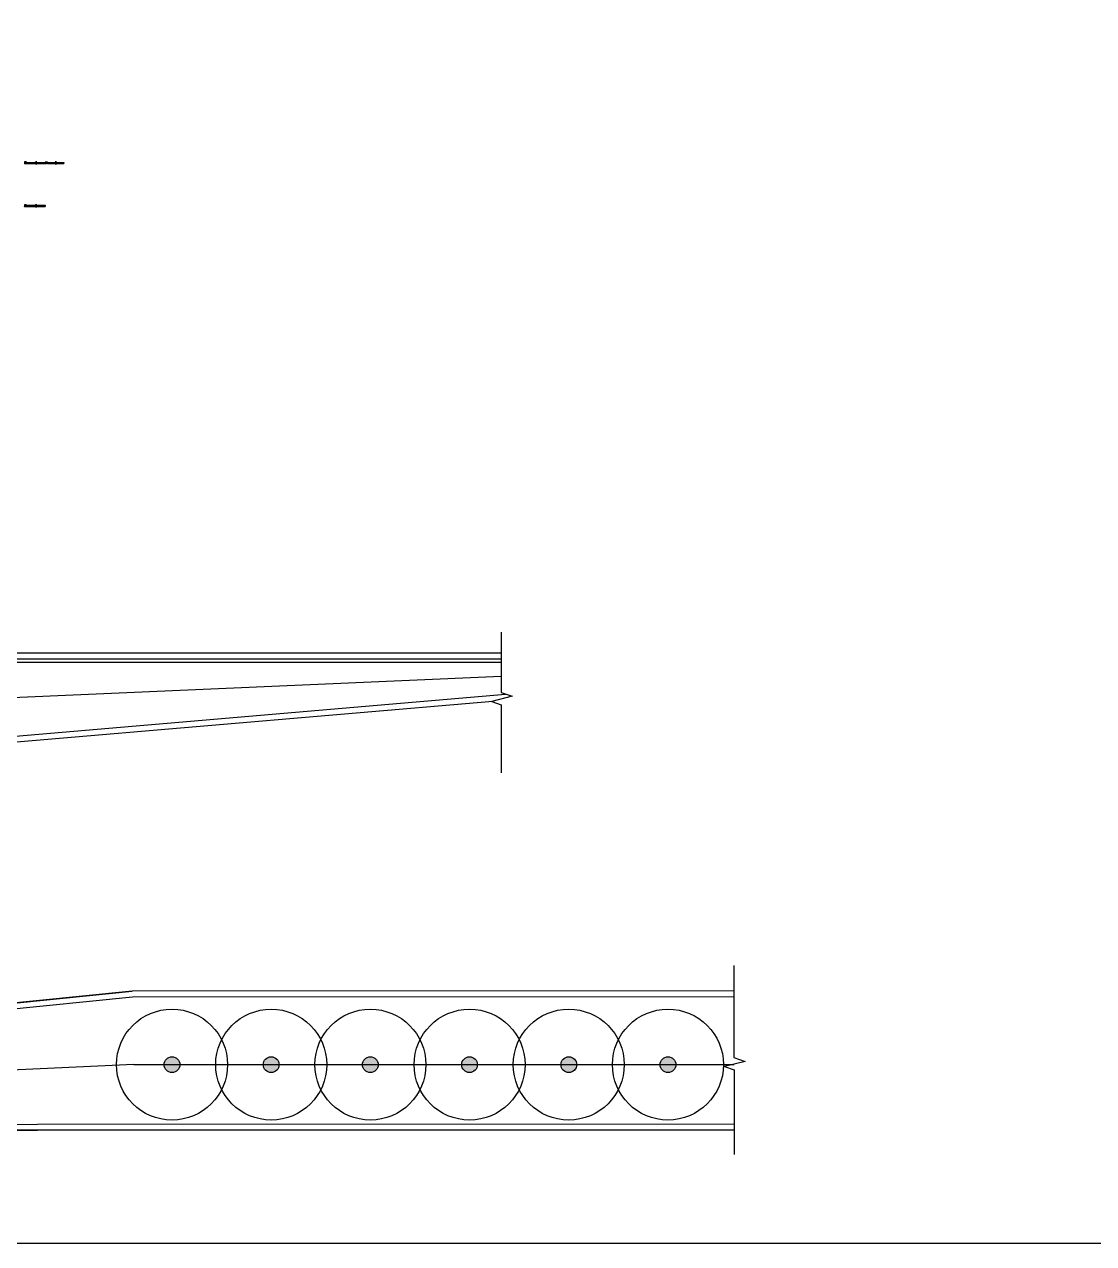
# Model space of a CAD drawing. Extents: x 230931 to 417685, y -478674 to -417189.
# Drawn here: x 300625 to 327573, y -478674 to -447931 of the extents above; entities that cross this region are included whole.
import ezdxf

# ---------------------------------------------------------------- set-up
doc = ezdxf.new("R2010")
doc.units = 0
doc.header["$LTSCALE"] = 10
doc.linetypes.add('CONTINOUS', pattern=[0])
doc.linetypes.add('DASHED2', pattern=[0.375, 0.25, -0.125])
for name, color, linetype in [('0路边线', 1, 'CONTINUOUS'), ('分隔带喷淋管', 3, 'DASHED2'), ('喷头1', 2, 'CONTINOUS'), ('喷淋文字', 7, 'CONTINUOUS'), ('喷淋管', 4, 'CONTINUOUS'), ('园建', 1, 'CONTINUOUS')]:
    doc.layers.add(name, color=color, linetype=linetype)
doc.linetypes.add('FENCELINE1', pattern='A,0.25,-0.1,[133,ltypeshp.shx,S=0.1,R=0,X=-0.1,Y=0],-0.1,1', length=1.45)

# ---------------------------------------------------------------- blocks, each defined once
blk = doc.blocks.new('喷头1')
at = {"layer": '喷头1'}
h = blk.add_hatch(color=256, dxfattribs=at)
edge = h.paths.add_edge_path()
edge.add_arc((0, 0), 0.153, 0, 360)
for radius in [1.076, 0.153]:
    blk.add_circle((0, 0), radius, dxfattribs=at)

msp = doc.modelspace()

# ---------------------------------------------------------------- linework, layer by layer
at = {"layer": '0路边线'}
for p, q in [((283312, -474325), (303344, -472311)), ((318509, -472303), (303344, -472311)), ((318510, -475803), (283387, -475822))]:
    msp.add_line(p, q, dxfattribs=at)
for points in [[(318509, -472303), (303344, -472311), (283312, -474325, 0.951314), (283387, -475822), (318510, -475803)], [(318509, -472453), (303351, -472461), (283327, -474474, 0.951314), (283387, -475672), (318510, -475653)]]:
    msp.add_lwpolyline(points, format="xyb", dxfattribs=at)
at = {"layer": '分隔带喷淋管', "linetype": 'FENCELINE1', "ltscale": 10}
for points in [[(297420, -465027), (312640, -464368)], [(303387, -474161), (284675, -475025)]]:
    msp.add_lwpolyline(points, dxfattribs=at)
at = {"layer": '分隔带喷淋管', "linetype": 'ByBlock', "ltscale": 1.4}
msp.add_lwpolyline([(303387, -474161), (303387, -474161), (318510, -474161)], dxfattribs=at)
at = {"layer": '喷淋文字'}
for points in [[(300910, -451383), (300910, -451422), (300901, -451425), (300918, -451429), (300910, -451432), (300910, -451466)], [(300919, -451383), (300919, -451422), (300910, -451425), (300927, -451429), (300919, -451432), (300919, -451466)], [(301405, -451381), (301405, -451420), (301397, -451423), (301413, -451427), (301406, -451430), (301406, -451464)], [(301414, -451381), (301414, -451420), (301406, -451423), (301422, -451427), (301415, -451430), (301415, -451464)], [(300910, -452464), (300910, -452503), (300901, -452506), (300918, -452510), (300910, -452513), (300910, -452547)], [(300919, -452464), (300919, -452503), (300910, -452506), (300927, -452510), (300919, -452513), (300919, -452547)]]:
    msp.add_lwpolyline(points, dxfattribs=at)
at = {"layer": '喷淋管', "color": 5, "linetype": 'DASHED2', "ltscale": 5, "const_width": 30}
msp.add_lwpolyline([(284261, -464017), (312640, -464017)], dxfattribs=at)
at = {"layer": '园建'}
msp.add_lwpolyline([(274467, -417189), (383197, -417189), (383197, -478674), (274467, -478674)], close=True, dxfattribs=at)
for points in [[(300682, -451410), (300682, -451405), (300662, -451405), (300662, -451401), (300645, -451401), (300625, -451401), (300625, -451406)], [(300625, -451406), (300625, -451446)], [(300682, -451442), (300682, -451447), (300662, -451447), (300662, -451451), (300645, -451451), (300625, -451451), (300625, -451446)], [(300662, -451405), (300662, -451447)], [(300682, -451410), (300910, -451410)], [(300682, -451410), (300682, -451442)], [(300682, -451442), (300910, -451442)], [(300919, -451410), (301147, -451410)], [(300919, -451442), (301147, -451442)], [(301204, -451409), (301204, -451409), (301184, -451409), (301184, -451405), (301167, -451405), (301147, -451405), (301147, -451410)], [(301147, -451410), (301147, -451442)], [(301147, -451410), (301147, -451413)], [(301204, -451438), (301204, -451443), (301184, -451443), (301184, -451447), (301167, -451447), (301147, -451447), (301147, -451442)], [(301184, -451409), (301184, -451443)], [(301204, -451409), (301204, -451438)], [(301204, -451414), (301405, -451414)], [(301204, -451439), (301406, -451439)], [(301414, -451414), (301616, -451414)], [(301415, -451439), (301616, -451439)], [(301616, -451414), (301616, -451439)], [(300682, -452491), (300682, -452486), (300662, -452486), (300662, -452482), (300645, -452482), (300625, -452482), (300625, -452487)], [(300625, -452487), (300625, -452527)], [(300682, -452523), (300682, -452528), (300662, -452528), (300662, -452532), (300645, -452532), (300625, -452532), (300625, -452527)], [(300662, -452486), (300662, -452528)], [(300682, -452491), (300910, -452491)], [(300682, -452491), (300682, -452523)], [(300682, -452523), (300910, -452523)], [(300919, -452491), (301147, -452491)], [(300919, -452523), (301147, -452523)], [(301147, -452491), (301147, -452523)], [(301147, -452491), (301147, -452494)], [(312640, -463255), (312640, -464778), (312919, -464874), (312402, -465003), (312641, -465085), (312641, -466805)], [(284261, -463777), (312640, -463777)], [(284261, -463927), (312640, -463927)], [(297455, -466127), (312752, -464817)], [(297468, -466277), (312435, -464994)], [(318509, -471660), (318509, -473984), (318788, -474079), (318271, -474208), (318510, -474290), (318510, -476429)]]:
    msp.add_lwpolyline(points, dxfattribs=at)

# ---------------------------------------------------------------- block references
at = {"layer": '喷头1', "xscale": 1300, "yscale": 1300, "zscale": 1300}
for p in [(304345, -474161), (306845, -474161), (309345, -474161), (311845, -474161), (314345, -474161), (316845, -474161)]:
    msp.add_blockref('喷头1', p, dxfattribs=at)

doc.saveas('drawing.dxf')
